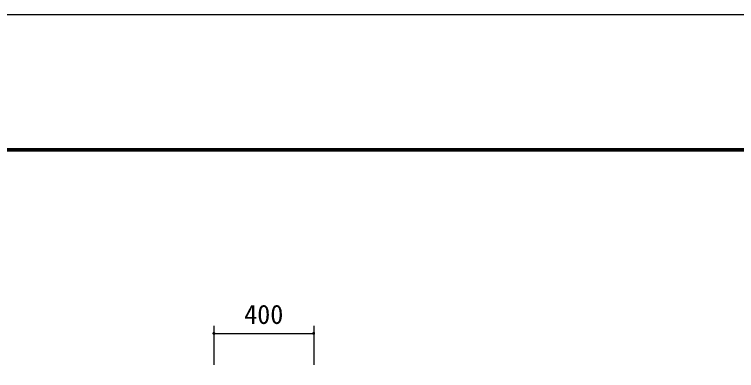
# Model space of a CAD drawing. Units: millimetres, scale not verified. Extents: x -8910 to 8910, y -6308 to 6308.
# Drawn here: x -662 to 2233, y 4880 to 6308 of the extents above; entities that cross this region are included whole.
import ezdxf
from ezdxf.enums import TextEntityAlignment as Align

# ---------------------------------------------------------------- set-up
doc = ezdxf.new("R2010")
doc.units = ezdxf.units.MM
doc.header["$LTSCALE"] = 30
for name, color, linetype, lineweight in [('0-3_製作', 5, 'Continuous', 25), ('1-0_図面枠', 7, 'Continuous', 25), ('1-1_Axis_waku', 7, 'Continuous', 25)]:
    doc.layers.add(name, color=color, linetype=linetype, lineweight=lineweight)
doc.styles.add('ＭＳ ゴシック', font='')
doc.styles.get('ＭＳ ゴシック').set_extended_font_data('MS Gothic')

msp = doc.modelspace()

# ---------------------------------------------------------------- linework, layer by layer
at = {"layer": '0-3_製作', "color": 2}
for p, q in [((137.64, 5059.13), (137.64, 4903.62)), ((537.64, 5059.13), (537.64, 4903.62)), ((137.64, 5029.13), (537.64, 5029.13))]:
    msp.add_line(p, q, dxfattribs=at)
at = {"layer": '0-3_製作'}
for points in [[(137.64, 5029.13), (131.64, 5029.13), (131.65, 5029.5)], [(137.64, 5023.13), (131.64, 5029.13), (137.64, 5029.13)], [(137.64, 5023.13), (131.68, 5028.37), (131.64, 5029.13)], [(137.64, 5029.13), (131.65, 5029.5), (131.74, 5030.25)], [(137.64, 5023.13), (131.82, 5027.63), (131.68, 5028.37)], [(137.64, 5029.13), (131.74, 5030.25), (131.93, 5030.98)], [(137.64, 5023.13), (132.06, 5026.92), (131.82, 5027.63)], [(137.64, 5029.13), (131.93, 5030.98), (132.21, 5031.68)], [(137.64, 5023.13), (132.38, 5026.24), (132.06, 5026.92)], [(137.64, 5029.13), (132.21, 5031.68), (132.57, 5032.34)], [(137.64, 5023.13), (132.78, 5025.6), (132.38, 5026.24)], [(137.64, 5029.13), (132.57, 5032.34), (133.01, 5032.95)], [(137.64, 5023.13), (133.26, 5025.02), (132.78, 5025.6)], [(137.64, 5029.13), (133.01, 5032.95), (133.53, 5033.5)], [(137.64, 5023.13), (133.81, 5024.5), (133.26, 5025.02)], [(137.64, 5029.13), (133.53, 5033.5), (134.11, 5033.98)], [(137.64, 5023.13), (134.42, 5024.06), (133.81, 5024.5)], [(137.64, 5029.13), (134.11, 5033.98), (134.75, 5034.38)], [(137.64, 5023.13), (135.08, 5023.7), (134.42, 5024.06)], [(137.64, 5029.13), (134.75, 5034.38), (135.43, 5034.71)], [(137.64, 5023.13), (135.78, 5023.42), (135.08, 5023.7)], [(137.64, 5029.13), (135.43, 5034.71), (136.14, 5034.94)], [(137.64, 5023.13), (136.51, 5023.23), (135.78, 5023.42)], [(137.64, 5029.13), (136.14, 5034.94), (136.88, 5035.08)], [(137.64, 5023.13), (137.26, 5023.14), (136.51, 5023.23)], [(137.64, 5029.13), (136.88, 5035.08), (137.64, 5035.13)], [(138.01, 5035.12), (137.64, 5029.13), (137.64, 5035.13)], [(138.76, 5035.02), (137.64, 5029.13), (138.01, 5035.12)], [(139.49, 5034.83), (137.64, 5029.13), (138.76, 5035.02)], [(140.19, 5034.56), (137.64, 5029.13), (139.49, 5034.83)], [(140.85, 5034.19), (137.64, 5029.13), (140.19, 5034.56)], [(141.46, 5033.75), (137.64, 5029.13), (140.85, 5034.19)], [(142.01, 5033.23), (137.64, 5029.13), (141.46, 5033.75)], [(142.49, 5032.65), (137.64, 5029.13), (142.01, 5033.23)], [(142.89, 5032.02), (137.64, 5029.13), (142.49, 5032.65)], [(143.21, 5031.34), (137.64, 5029.13), (142.89, 5032.02)], [(143.45, 5030.62), (137.64, 5029.13), (143.21, 5031.34)], [(143.59, 5029.88), (137.64, 5029.13), (143.45, 5030.62)], [(143.64, 5029.13), (137.64, 5029.13), (143.59, 5029.88)], [(143.62, 5028.75), (137.64, 5029.13), (143.64, 5029.13)], [(143.62, 5028.75), (137.64, 5023.13), (137.64, 5029.13)], [(143.53, 5028), (137.64, 5023.13), (143.62, 5028.75)], [(143.34, 5027.27), (137.64, 5023.13), (143.53, 5028)], [(143.06, 5026.57), (137.64, 5023.13), (143.34, 5027.27)], [(142.7, 5025.91), (137.64, 5023.13), (143.06, 5026.57)], [(142.26, 5025.3), (137.64, 5023.13), (142.7, 5025.91)], [(141.74, 5024.75), (137.64, 5023.13), (142.26, 5025.3)], [(141.16, 5024.27), (137.64, 5023.13), (141.74, 5024.75)], [(140.53, 5023.87), (137.64, 5023.13), (141.16, 5024.27)], [(139.84, 5023.55), (137.64, 5023.13), (140.53, 5023.87)], [(139.13, 5023.32), (137.64, 5023.13), (139.84, 5023.55)], [(138.39, 5023.17), (137.64, 5023.13), (139.13, 5023.32)], [(531.64, 5029.13), (531.65, 5029.5), (537.64, 5029.13)], [(537.64, 5023.13), (531.64, 5029.13), (537.64, 5029.13)], [(537.64, 5023.13), (531.68, 5028.37), (531.64, 5029.13)], [(537.64, 5029.13), (531.65, 5029.5), (531.74, 5030.25)], [(537.64, 5023.13), (531.82, 5027.63), (531.68, 5028.37)], [(537.64, 5029.13), (531.74, 5030.25), (531.93, 5030.98)], [(537.64, 5023.13), (532.06, 5026.92), (531.82, 5027.63)], [(537.64, 5029.13), (531.93, 5030.98), (532.21, 5031.68)], [(537.64, 5023.13), (532.38, 5026.24), (532.06, 5026.92)], [(537.64, 5029.13), (532.21, 5031.68), (532.57, 5032.34)], [(537.64, 5023.13), (532.78, 5025.6), (532.38, 5026.24)], [(537.64, 5029.13), (532.57, 5032.34), (533.01, 5032.95)], [(537.64, 5023.13), (533.26, 5025.02), (532.78, 5025.6)], [(537.64, 5029.13), (533.01, 5032.95), (533.53, 5033.5)], [(537.64, 5023.13), (533.81, 5024.5), (533.26, 5025.02)], [(537.64, 5029.13), (533.53, 5033.5), (534.11, 5033.98)], [(537.64, 5023.13), (534.42, 5024.06), (533.81, 5024.5)], [(537.64, 5029.13), (534.11, 5033.98), (534.75, 5034.38)], [(537.64, 5023.13), (535.08, 5023.7), (534.42, 5024.06)], [(537.64, 5029.13), (534.75, 5034.38), (535.43, 5034.71)], [(537.64, 5023.13), (535.78, 5023.42), (535.08, 5023.7)], [(537.64, 5029.13), (535.43, 5034.71), (536.14, 5034.94)], [(537.64, 5023.13), (536.51, 5023.23), (535.78, 5023.42)], [(537.64, 5029.13), (536.14, 5034.94), (536.88, 5035.08)], [(537.26, 5023.14), (536.51, 5023.23), (537.64, 5023.13)], [(537.64, 5029.13), (536.88, 5035.08), (537.64, 5035.13)], [(538.76, 5035.02), (537.64, 5035.13), (538.01, 5035.12)], [(539.49, 5034.83), (537.64, 5035.13), (538.76, 5035.02)], [(539.49, 5034.83), (537.64, 5029.13), (537.64, 5035.13)], [(540.19, 5034.56), (537.64, 5029.13), (539.49, 5034.83)], [(540.85, 5034.19), (537.64, 5029.13), (540.19, 5034.56)], [(541.46, 5033.75), (537.64, 5029.13), (540.85, 5034.19)], [(542.01, 5033.23), (537.64, 5029.13), (541.46, 5033.75)], [(542.49, 5032.65), (537.64, 5029.13), (542.01, 5033.23)], [(542.89, 5032.02), (537.64, 5029.13), (542.49, 5032.65)], [(543.21, 5031.34), (537.64, 5029.13), (542.89, 5032.02)], [(543.45, 5030.62), (537.64, 5029.13), (543.21, 5031.34)], [(543.59, 5029.88), (537.64, 5029.13), (543.45, 5030.62)], [(543.64, 5029.13), (537.64, 5029.13), (543.59, 5029.88)], [(543.62, 5028.75), (537.64, 5029.13), (543.64, 5029.13)], [(543.53, 5028), (537.64, 5029.13), (543.62, 5028.75)], [(543.53, 5028), (537.64, 5023.13), (537.64, 5029.13)], [(543.34, 5027.27), (537.64, 5023.13), (543.53, 5028)], [(543.06, 5026.57), (537.64, 5023.13), (543.34, 5027.27)], [(542.7, 5025.91), (537.64, 5023.13), (543.06, 5026.57)], [(542.26, 5025.3), (537.64, 5023.13), (542.7, 5025.91)], [(541.74, 5024.75), (537.64, 5023.13), (542.26, 5025.3)], [(541.16, 5024.27), (537.64, 5023.13), (541.74, 5024.75)], [(540.53, 5023.87), (537.64, 5023.13), (541.16, 5024.27)], [(539.84, 5023.55), (537.64, 5023.13), (540.53, 5023.87)], [(539.13, 5023.32), (537.64, 5023.13), (539.84, 5023.55)], [(538.39, 5023.17), (537.64, 5023.13), (539.13, 5023.32)]]:
    msp.add_solid(points, dxfattribs=at)
at = {"layer": '1-0_図面枠'}
msp.add_lwpolyline([(-8910, -6307.5), (-8910, 6307.5), (8910, 6307.5), (8910, -6307.5)], close=True, dxfattribs=at)
at = {"layer": '1-1_Axis_waku'}
for p, q in [((-7778.4, 5769.9), (8408.4, 5769.9)), ((-7777.8, 5769.3), (8407.8, 5769.3)), ((-7777.2, 5768.7), (8407.2, 5768.7)), ((-7776.6, 5768.1), (8406.6, 5768.1)), ((-7776, 5767.5), (8406, 5767.5)), ((-7775.4, 5766.9), (8405.4, 5766.9)), ((-7774.8, 5766.3), (8404.8, 5766.3)), ((-7774.2, 5765.7), (8404.2, 5765.7)), ((-7773.6, 5765.1), (8403.6, 5765.1)), ((-7773, 5764.5), (8403, 5764.5)), ((-7772.4, 5763.9), (8402.4, 5763.9)), ((-7771.8, 5763.3), (8401.8, 5763.3)), ((-7771.2, 5762.7), (8401.2, 5762.7)), ((-7770.6, 5762.1), (8400.6, 5762.1)), ((-7770, 5761.5), (8400, 5761.5))]:
    msp.add_line(p, q, dxfattribs=at)

# ---------------------------------------------------------------- texts
at = {"layer": '0-3_製作', "color": 4, "style": 'ＭＳ ゴシック'}
msp.add_text('400', height=76.98, dxfattribs=at).set_placement((258.89, 5044.13), align=Align.BOTTOM_LEFT)

doc.saveas('drawing.dxf')
